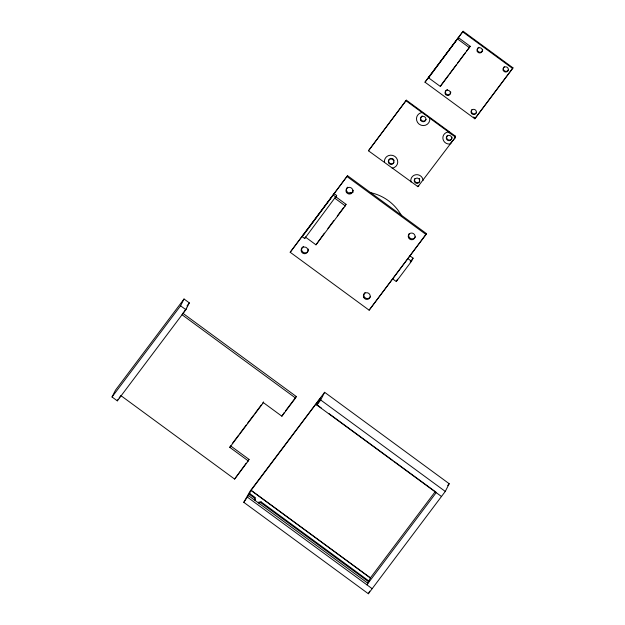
<?xml version="1.0" encoding="UTF-8"?>
<svg xmlns="http://www.w3.org/2000/svg" width="625" height="625" viewBox="0 0 625 625"><rect width="100%" height="100%" fill="white"/><g stroke="black" fill="none" stroke-linecap="round" stroke-linejoin="round"><path stroke-width="0.94" d="M112.031 396.984L115.484 390.172L184.031 299L189.312 302.875L185.859 309.68L117.312 400.852L112.031 396.984L180.578 305.805L184.031 299M117.312 400.852L118.078 399.344M186.625 308.164L182.047 314.742L295.539 398.039L281.875 416.211L263.398 402.648L229.797 447.352L248.273 460.906L234.609 479.078L121.117 395.789M290.188 252.258L347.531 175.695L426.469 233.633L426.023 234.516L369.133 310.188L290.188 252.258L347.531 175.695M302.25 236.719L334.227 193.672L336.68 195.477L304.703 238.516L302.25 236.719L303.039 235.156M304.703 238.516L305.492 236.961M336.68 195.477L334.938 198.297L345.258 205.875L315.977 244.828L305.656 237.25M315.977 244.828L324.383 233.141M455.438 137.195L417.938 186.672L368.453 150.789L406.352 100.18L455.25 136.062L455.125 137.805L450 144.023A6.211 6 26.9 0 1 442.93 138.828A6.211 6 26.9 0 1 448.031 132.047L454.945 136.672L455.125 137.805M345.258 205.875L346.047 204.312L335.734 196.742M229.797 447.352L230.562 445.836L249.039 459.398L248.273 460.906M368.453 150.789L406.352 100.18M424.984 82.18L463.109 31.25L512.969 67.844L512.633 68.5L474.836 118.773L424.984 82.18L463.109 31.25M428.594 77.844L458.445 37.672L470.219 46.312L440.367 86.477L428.594 77.844L429.312 76.422M234.609 479.078L246.195 463.18M440.367 86.477L441.086 85.055M281.875 416.211L284.352 412.422M295.539 398.039L296.305 396.523L182.812 313.234M243.789 502.32L249.992 491.32L324.625 392.289L449.195 483.719L445.281 491.43L368.359 593.75L243.789 502.32L249.773 493.57L254.945 497.367L255.422 499.68L255.039 500.43L367.734 583.148L366.891 584.812L436.195 492.625M321.227 407.922L316.789 404.672L320.43 398.109L251.125 490.297L248.82 494.836L249.773 493.57M248.438 495.594L255.039 500.43L254.562 498.117L254.945 497.367M417.352 186.672L417.664 186.062L418.813 185.906L418.508 186.523M261.102 501.883L258.719 502.102L258.336 502.852L260.719 502.633L261.102 501.883L369.07 581.125L367.734 583.148M441.477 496.5L316.898 405.07L317.742 403.406L316.789 404.672M316.898 405.07L320.711 400L324.625 392.289M454.945 136.672L455.25 136.062M369.133 310.188L426.469 233.633M474.836 118.773L512.969 67.844M392.492 278.758L396.289 281.539L397.469 279.211M396.289 281.539L411.516 261.281L413.094 258.172L410.062 255.945M368.492 581.656L370.422 577.852L435.07 491.859M368.359 593.75L369.664 591.18M186.969 305.992L189.312 302.875M119.164 397.898L120.797 395.727M327.891 228.469L333.75 220.672M337.266 216L343.711 207.43M344.875 205.875L346.047 204.312M441.664 84.281L448.656 74.984M449.828 73.43L456.234 64.906M457.398 63.359L465.555 52.508M466.719 50.961L470.219 46.312M232.305 443.523L238.672 435.047M239.836 433.508L246.211 425.031M247.367 423.484L253.742 415.008M254.898 413.469L261.273 404.992M262.43 403.445L263.586 401.906M247.328 461.672L249.039 459.398M285.492 410.906L296.305 396.523M410.164 262.07L413.094 258.172M447.68 485.492L449.195 483.719M450.312 143.406L450.875 143.258M448.344 131.43L448.93 131.43M462.773 31.906L512.633 68.5M457.727 39.094L469.492 47.734M473.617 116.969L475.172 118.109M406.039 100.789L448.617 132.039M347.078 176.578L426.023 234.516M333.438 195.234L335.891 197.031M407.727 258.5L411.516 261.281M320.711 400L445.281 491.43M328.898 413.555L393.055 460.641M394.625 461.789L436.086 492.227M180.578 305.805L185.859 309.68M251.125 490.297L370.422 577.852M251.047 490.453L370.344 578M249.391 494.328L254.562 498.117M260.719 502.633L368.688 581.883M247.594 497.258L372.172 588.688M411.039 182.039L410.867 181.484A6.211 6 26.9 0 1 415.969 174.695A6.211 6 26.9 0 1 423.039 179.883L423.062 180.461M482.656 49.328A2.688 2.594 26.9 0 1 479.75 52.266A2.688 2.594 26.9 0 1 477.523 48.672M477.852 48.086A2.688 2.594 26.9 0 1 478.922 47.258M450.211 93.781A2.688 2.594 26.9 0 1 445.781 93.508A2.688 2.594 26.9 0 1 447.625 89.602M450.688 91.852A2.688 2.594 26.9 0 1 450.547 93.195M476.539 112.273A2.688 2.594 26.9 0 1 472.781 113.539A2.688 2.594 26.9 0 1 471.883 109.688M508.508 69.75A2.688 2.594 26.9 0 1 504.453 70.828A2.688 2.594 26.9 0 1 504.328 66.68M452.008 137.07A2.734 2.641 26.9 0 1 448.367 139.883A2.734 2.641 26.9 0 1 447.609 135.312M429.742 118.188A6.719 6.492 26.9 0 1 423.352 125.586A6.719 6.492 26.9 0 1 416.516 118.211L416.914 116.555A6.719 6.492 26.9 0 1 422.086 112.57M419.805 181.086A2.734 2.641 26.9 0 1 415.977 182.375A2.734 2.641 26.9 0 1 415.062 178.453M419.375 178.445A2.734 2.641 26.9 0 1 419.742 179.047M426.047 119.469A2.789 2.688 26.9 0 1 422.148 120.789A2.789 2.688 26.9 0 1 421.219 116.789M421.719 116.289A2.789 2.688 26.9 0 1 422.328 115.938M393.984 162.117A2.789 2.688 26.9 0 1 389.781 163.242A2.789 2.688 26.9 0 1 389.648 158.938M390.266 158.586A2.789 2.688 26.9 0 1 390.961 158.398M391.68 158.398A2.789 2.688 26.9 0 1 392.383 158.578M393.016 158.938A2.789 2.688 26.9 0 1 393.547 159.438M393.922 160.047A2.789 2.688 26.9 0 1 394.133 160.727M392.156 168.18A6.719 6.492 26.9 0 0 397.477 160A6.719 6.492 26.9 0 0 388.352 155.664L386.875 156.523A6.719 6.492 26.9 0 0 384.5 162.562M415.32 236.797A3.461 3.336 26.9 0 1 410.484 238.43A3.461 3.336 26.9 0 1 409.328 233.469M370.469 296.461A3.461 3.336 26.9 0 1 365.25 297.852A3.461 3.336 26.9 0 1 365.086 292.516M353.266 190.25A3.461 3.336 26.9 0 1 348.227 192.734A3.461 3.336 26.9 0 1 347.68 187.156M308.383 249.039A3.461 3.336 26.9 0 1 304.203 252.734A3.461 3.336 26.9 0 1 302.211 247.445M302.828 246.82A3.461 3.336 26.9 0 1 303.586 246.383M349.305 193.148A45.078 43.539 26.9 0 1 353.102 192.312M369.359 192.422A45.078 43.539 26.9 0 1 401.711 216.047M414.414 179.664L414.25 180.336A2.734 2.641 26.9 0 0 417.391 183.32L418.07 183.141A2.734 2.641 26.9 0 0 417.234 178.039L415.242 178.57L414.414 179.664M446.484 137.008L446.32 137.68A2.734 2.641 26.9 0 0 449.102 140.688A2.734 2.641 26.9 0 0 451.703 137.672L451.133 136.398A2.734 2.641 26.9 0 0 447.305 135.914L446.484 137.008M477.25 51.336A2.688 2.594 26.9 0 0 481.852 51.922A2.688 2.594 26.9 0 0 479.953 47.734A2.688 2.594 26.9 0 0 477.25 51.336M445.281 93.859A2.688 2.594 26.9 0 0 449.883 94.445A2.688 2.594 26.9 0 0 447.984 90.258A2.688 2.594 26.9 0 0 445.281 93.859M471.281 112.938A2.688 2.594 26.9 0 0 475.875 113.523A2.688 2.594 26.9 0 0 473.984 109.344A2.688 2.594 26.9 0 0 471.281 112.938M503.25 70.414A2.688 2.594 26.9 0 0 507.844 71A2.688 2.594 26.9 0 0 505.953 66.82A2.688 2.594 26.9 0 0 503.25 70.414M388.562 162.742A2.789 2.688 26.9 0 0 393.336 163.344A2.789 2.688 26.9 0 0 391.367 159.016A2.789 2.688 26.9 0 0 388.562 162.742M420.633 120.078A2.789 2.688 26.9 0 0 425.398 120.687A2.789 2.688 26.9 0 0 423.438 116.352A2.789 2.688 26.9 0 0 420.633 120.078M363.672 297.359A3.461 3.336 26.9 0 0 369.594 298.109A3.461 3.336 26.9 0 0 367.156 292.734A3.461 3.336 26.9 0 0 363.672 297.359M408.531 237.688A3.461 3.336 26.9 0 0 414.453 238.438A3.461 3.336 26.9 0 0 412.016 233.062A3.461 3.336 26.9 0 0 408.531 237.688M346.273 191.992A3.461 3.336 26.9 0 0 352.188 192.75A3.461 3.336 26.9 0 0 349.75 187.367A3.461 3.336 26.9 0 0 346.273 191.992M301.414 251.664A3.461 3.336 26.9 0 0 307.328 252.414A3.461 3.336 26.9 0 0 304.891 247.039A3.461 3.336 26.9 0 0 301.414 251.664"/></g></svg>
